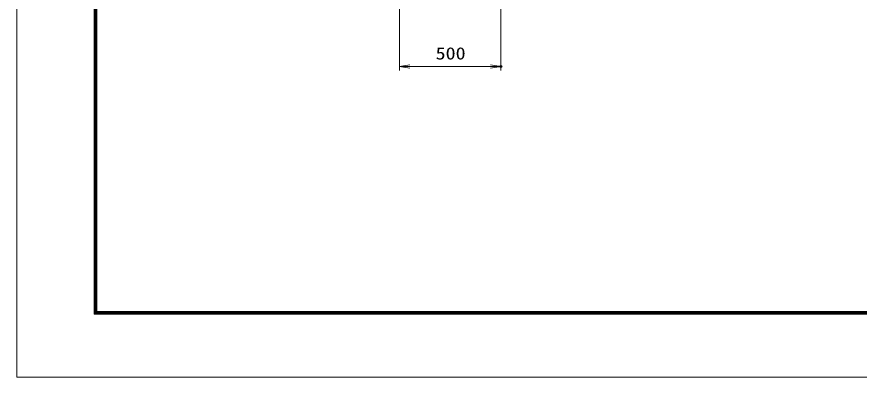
# Model space of a CAD drawing. Units: millimetres at full size; details may follow other scales. Extents: x -5940 to 5940, y -4200 to 4200.
# Drawn here: x -5940 to -1778, y -4200 to -2418 of the extents above; entities that cross this region are included whole.
import ezdxf
from ezdxf.enums import TextEntityAlignment as Align

# ---------------------------------------------------------------- set-up
doc = ezdxf.new("R2010")
doc.units = ezdxf.units.MM
doc.header["$LTSCALE"] = 20
doc.header["$PDMODE"] = 32
doc.header["$PDSIZE"] = 10
for name, color, linetype, lineweight in [('0-0_D-TTL', 7, 'Continuous', 18), ('0-6_寸法線', 4, 'Continuous', 18), ('0-7_0', 7, 'Continuous', 18)]:
    doc.layers.add(name, color=color, linetype=linetype, lineweight=lineweight)
doc.layers.add('0-8_Defpoints', color=7, linetype='Continuous')
doc.styles.add('ＭＳ ゴシック', font='')
doc.styles.get('ＭＳ ゴシック').set_extended_font_data('MS Gothic')

# ---------------------------------------------------------------- blocks, each defined once
blk = doc.blocks.new('_Open')
at = {"layer": '0-7_0'}
blk.add_line((-20, 3.333), (0, 0), dxfattribs=at)
blk.add_lwpolyline([(-20, -3.333), (0, 0), (-20, 0)], dxfattribs=at)

msp = doc.modelspace()

# ---------------------------------------------------------------- linework, layer by layer
at = {"layer": '0-0_D-TTL'}
for points in [[(-5940, -4200), (5940, -4200), (5940, 4200), (-5940, 4200)], [(-5558.14, 3889.71), (5558.14, 3889.71), (5558.14, -3888.86), (-5558.14, -3888.86)], [(-5554.61, 3886.18), (5554.61, 3886.18), (5554.61, -3885.32), (-5554.61, -3885.32)], [(-5551.07, 3882.64), (5551.07, 3882.64), (5551.07, -3881.79), (-5551.07, -3881.79)], [(-5547.54, 3879.11), (5547.54, 3879.11), (5547.54, -3878.25), (-5547.54, -3878.25)], [(-5544, 3875.57), (5544, 3875.57), (5544, -3874.71), (-5544, -3874.71)]]:
    msp.add_lwpolyline(points, close=True, dxfattribs=at)
at = {"layer": '0-6_寸法線'}
for p, q in [((-4048.82, -2248.48), (-4048.82, -2683.41)), ((-3548.82, -2248.48), (-3548.82, -2683.41)), ((-4048.82, -2663.41), (-3548.82, -2663.41))]:
    msp.add_line(p, q, dxfattribs=at)
at = {"layer": '0-8_Defpoints'}
msp.add_point((-3548.82, -2663.41), dxfattribs=at)

# ---------------------------------------------------------------- block references
at = {"layer": '0-6_寸法線', "xscale": 2.5, "yscale": 2.5, "rotation": 180}
msp.add_blockref('_Open', (-4048.82, -2663.41), dxfattribs=at)
at = {"layer": '0-6_寸法線', "xscale": 2.5, "yscale": 2.5}
msp.add_blockref('_Open', (-3548.82, -2663.41), dxfattribs=at)

# ---------------------------------------------------------------- texts
at = {"layer": '0-6_寸法線', "color": 254, "style": 'ＭＳ ゴシック', "width": 1.2}
msp.add_text('500', height=60.56, dxfattribs=at).set_placement((-3870.82, -2647.07), align=Align.BOTTOM_LEFT)

doc.saveas('drawing.dxf')
